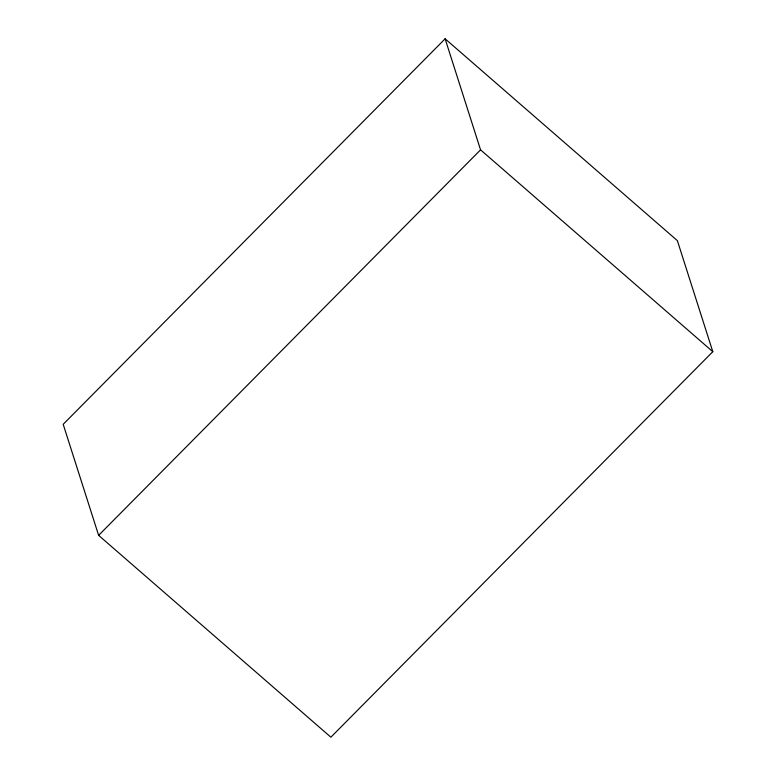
<?xml version="1.0" encoding="UTF-8"?>
<svg xmlns="http://www.w3.org/2000/svg" width="776" height="776" viewBox="0 0 776 776"><rect width="100%" height="100%" fill="white"/><g stroke="black" fill="none" stroke-linecap="round" stroke-linejoin="round"><path stroke-width="1.16" d="M445.123 38.8L63.196 424.317L98.63 535.353L330.877 737.2L712.804 351.683L677.37 240.647L445.123 38.8L480.557 149.836L712.804 351.683M98.63 535.353L480.557 149.836"/></g></svg>
